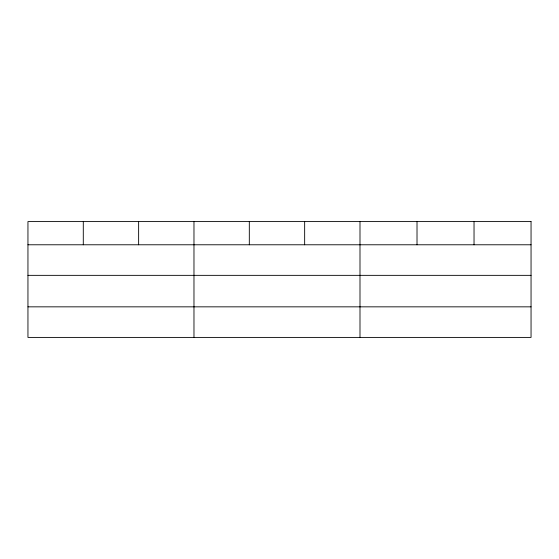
<?xml version="1.0" encoding="UTF-8"?>
<svg xmlns="http://www.w3.org/2000/svg" width="559" height="559" viewBox="0 0 559 559"><rect width="100%" height="100%" fill="white"/><g stroke="black" fill="none" stroke-linecap="round" stroke-linejoin="round"><path stroke-width="0.84" d="M27.95 244.779L531.05 244.779M27.95 275.349L531.05 275.349M27.95 306.842L531.05 306.842M474.032 221.588L474.032 244.779M417.014 221.588L417.014 244.779M359.996 221.588L359.996 337.412M304.655 221.588L304.655 244.779M249.314 221.588L249.314 244.779M193.973 221.588L193.973 337.412M138.632 221.588L138.632 244.779M83.291 221.588L83.291 244.779M531.05 221.588L27.95 221.588L27.95 337.412L531.05 337.412L531.05 221.588"/></g></svg>
